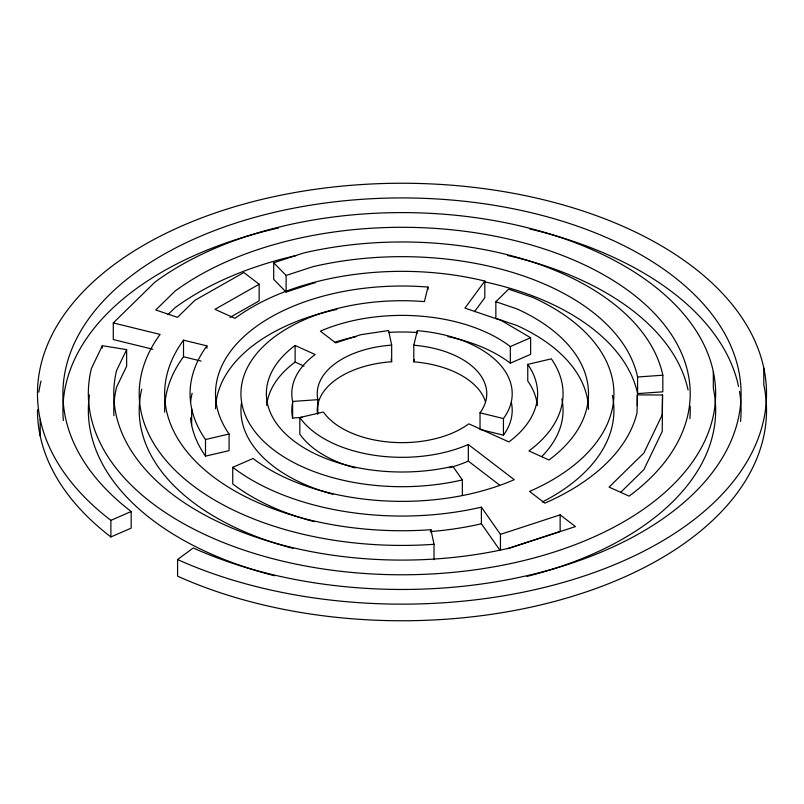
<?xml version="1.0" encoding="UTF-8"?>
<svg xmlns="http://www.w3.org/2000/svg" width="804" height="804" viewBox="0 0 804 804"><rect width="100%" height="100%" fill="white"/><g stroke="black" fill="none" stroke-linecap="round" stroke-linejoin="round"><path stroke-width="1.21" d="M620.688 492.339L643.904 469.586L662.235 431.426L662.536 395.005L637.321 394.885L637.049 412.764A237.361 137.042 0 0 1 544.851 503.133L529.545 491.415A211.924 122.359 0 0 0 532.479 297.279L508.641 289.169L495.847 301.711L495.847 318.324L516.821 325.459A186.498 107.676 0 0 1 588.488 409.397M662.536 395.005L662.235 414.814L643.904 452.974L609.08 487.103L629.12 496.138A288.224 166.408 0 0 0 579.443 262.566A288.224 166.408 0 0 0 174.88 291.249L155.785 309.962L177.513 317.349L194.92 300.284L243.853 272.526L259.149 284.254L259.149 300.867L230.044 317.379M413.799 345.228L417.336 330.685A110.198 63.627 0 0 1 503.445 418.552L503.445 435.165L480.028 429.426L480.028 412.814A84.772 48.944 0 0 0 413.799 345.228L413.799 361.84A84.772 48.944 0 0 1 485.556 402.05M229.08 434.029L229.08 450.642L205.502 456.139L205.502 439.527L229.08 434.029A186.498 107.676 0 0 1 427.959 287.068L424.411 301.611A161.061 92.993 0 0 0 242.135 405.025A161.061 92.993 0 0 0 462.34 479.918L462.34 495.334M413.799 361.84L414.392 359.418M113.927 415.738A288.224 166.408 0 0 1 116.58 387.146L126.64 366.212L126.64 349.609L102.339 345.71L91.395 368.493A313.65 181.091 0 0 0 467.214 570.82A313.65 181.091 0 0 0 667.993 297.731A313.65 181.091 0 0 0 154.84 282.204L113.284 322.937L113.284 339.549L152.901 349.258M126.64 349.609L116.58 370.533A288.224 166.408 0 0 0 509.967 547.976L575.453 526.59L560.147 514.861L500.44 534.369L500.44 549.795M259.149 284.254L214.959 309.329L234.999 318.364A211.924 122.359 0 0 1 484.812 281.068L464.933 308.093L501.163 320.414L530.63 337.73L530.63 354.343L510.319 363.177A135.635 78.31 0 0 0 447.949 336.625M474.501 311.691L484.812 297.681L484.812 281.068M167.935 314.666L174.88 307.862A288.224 166.408 0 0 1 296.385 255.481M763.8 368.051L763.8 384.654A364.513 210.447 0 0 1 581.493 593.473A364.513 210.447 0 0 1 177.583 576.146L177.583 559.534L193.241 547.966A339.087 195.774 0 0 0 732.394 437.728A339.087 195.774 0 0 0 331.499 202.206A339.087 195.774 0 0 0 131.193 511.515L131.193 528.127L110.882 536.961A364.513 210.447 0 0 1 37.486 409.728M110.882 536.961L110.882 520.349L131.193 511.515M314.284 521.685A211.924 122.359 0 0 1 232.748 483.938L232.748 467.325L253.059 458.491A186.498 107.676 0 0 0 514.238 479.686L468.32 444.511A110.198 63.627 0 0 1 299.822 417.527L299.822 434.14A110.198 63.627 0 0 0 355.207 467.908M317.469 413.97A84.772 48.944 0 0 1 391.669 361.73L391.669 345.117L388.573 330.544L360.715 334.705L335.68 342.886L320.374 331.158A135.635 78.31 0 0 1 510.319 346.564L530.63 337.73M315.419 282.707A237.361 137.042 0 0 0 313.088 283.249L286.113 292.053L273.702 279.38L273.702 262.777L303.56 253.019A262.787 151.725 0 0 1 662.828 375.207L662.828 391.819L637.592 393.608A237.361 137.042 0 0 0 485.385 282.003M273.702 262.777L286.113 275.44L313.088 266.637A237.361 137.042 0 0 1 637.592 376.996L662.828 375.207M507.465 548.69L560.147 531.474L560.147 514.861M299.822 417.527L323.399 412.03A84.772 48.944 0 0 0 468.802 423.829L508.882 441.909A135.635 78.31 0 0 0 527.756 364.363L551.333 358.855A161.061 92.993 0 0 1 528.921 450.943L548.961 459.988A186.498 107.676 0 0 0 516.821 308.847L495.847 301.711M302.234 417.376L292.616 418.06L292.616 401.447L317.861 399.658A84.772 48.944 0 0 1 391.669 345.117M113.284 322.937L160.096 334.414A262.787 151.725 0 0 0 434.029 544.288L434.029 559.715M164.659 412.221A237.361 137.042 0 0 1 183.513 356.765L183.513 340.152L206.919 345.891L206.919 348.263M480.028 412.814L503.445 418.552M183.513 356.765L201.07 361.066M462.34 479.918L452.813 466.3A135.635 78.31 0 0 1 293.681 440.823A135.635 78.31 0 0 1 295.118 345.479L315.158 354.524A110.198 63.627 0 0 0 292.616 401.447M295.118 345.479L295.118 362.091L304.023 366.111M468.32 444.511L468.32 461.114L499.585 485.073M232.748 467.325A211.924 122.359 0 0 0 481.385 507.143L500.44 534.369M481.385 507.143L481.385 523.756L499.736 549.966M183.513 340.152A237.361 137.042 0 0 0 430.924 529.715L434.029 544.288M391.156 359.298L391.669 361.73M713.319 371.629L713.319 388.242A313.65 181.091 0 0 1 527.012 576.388M637.592 376.996L637.592 393.608M637.321 394.885L637.321 405.558M527.756 364.363L527.756 380.975A135.635 78.31 0 0 1 537.384 405.548M510.319 346.564L510.319 363.177M430.924 529.715L430.924 532.087M427.959 287.068L427.959 289.44M417.336 330.685L417.336 333.057M317.861 399.658L317.861 413.899M286.113 275.44L286.113 292.053M191.653 408.603L191.653 425.215M102.339 345.71L102.339 348.092M40.2 419.346L40.2 435.949M63.375 420.522A339.087 195.774 0 0 1 278.526 227.974M529.786 228.969A339.087 195.774 0 0 1 738.554 386.453M739.499 391.377A339.087 195.774 0 0 1 740.534 421.427M274.476 575.744A313.65 181.091 0 0 1 89.475 394.965M507.575 255.471A288.224 166.408 0 0 1 688.073 390.03M690.134 406.131A288.224 166.408 0 0 1 689.862 418.633M293.078 548.378A262.787 151.725 0 0 1 141.765 389.186M612.346 395.397A211.924 122.359 0 0 1 542.278 502.028M481.385 523.756A211.924 122.359 0 0 1 430.301 531.565M205.502 456.139A211.924 122.359 0 0 1 190.478 417.889M190.578 401.819A211.924 122.359 0 0 1 192.136 393.277M215.522 408.754A186.498 107.676 0 0 1 336.886 309.409M561.865 398.975A161.061 92.993 0 0 1 541.665 456.622M332.906 494.309A161.061 92.993 0 0 1 241.381 403.387M266.637 405.387A135.635 78.31 0 0 1 295.118 362.091M335.208 342.152A135.635 78.31 0 0 1 355.891 336.665M389.096 332.353A135.635 78.31 0 0 1 417.266 332.494M511.384 402.553A110.198 63.627 0 0 1 503.445 435.165M468.32 461.114A110.198 63.627 0 0 1 449.536 467.707M292.616 418.06A110.198 63.627 0 0 1 292.867 401.447M38.843 392.151A364.513 210.447 0 0 1 41.034 381.016M205.502 439.527A211.924 122.359 0 0 1 206.919 345.891M110.882 520.349A364.513 210.447 0 0 1 326.213 187.845A364.513 210.447 0 0 1 757.177 441.034A364.513 210.447 0 0 1 177.583 559.534"/></g></svg>
